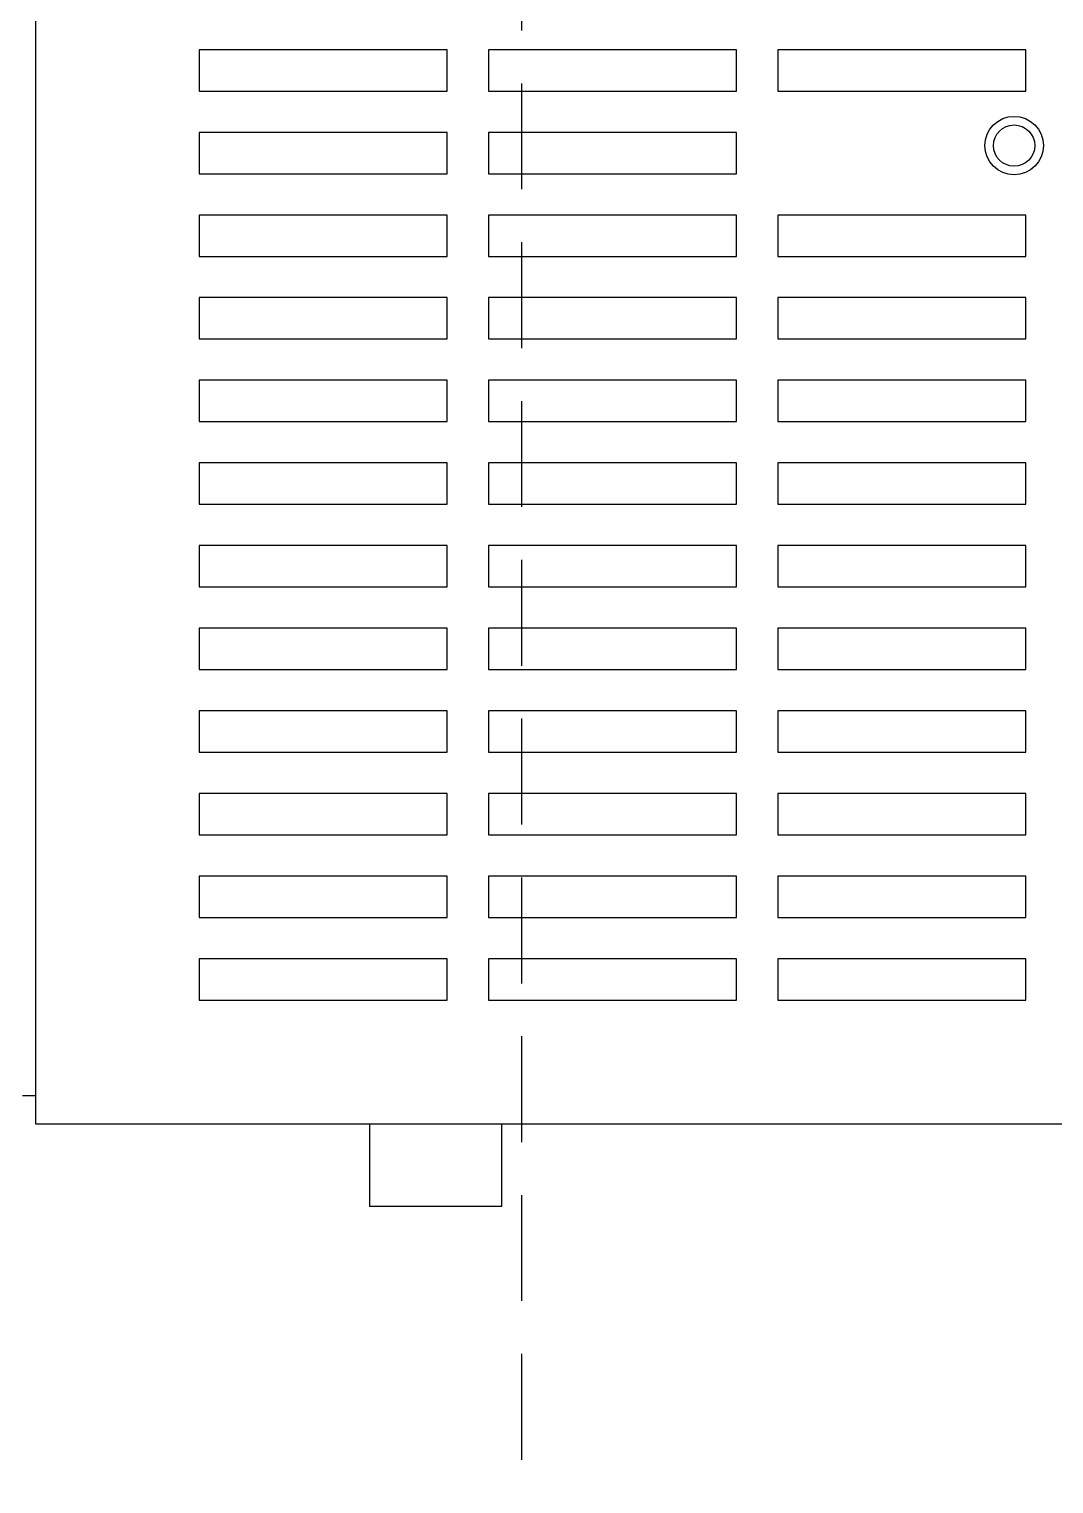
# Model space of a CAD drawing. Header units: inches. Extents: x 0 to 137, y 0 to 88.
# Drawn here: x 66.27 to 71.11, y 11.21 to 18.09 of the extents above; entities that cross this region are included whole.
import ezdxf
from ezdxf.enums import TextEntityAlignment as Align

# ---------------------------------------------------------------- set-up
doc = ezdxf.new("R2010")
doc.units = ezdxf.units.IN
doc.header["$MEASUREMENT"] = 0
doc.linetypes.add('HIDDEN2', pattern=[0.1875, 0.125, -0.0625])
doc.layers.add('MidPoint', color=210, linetype='HIDDEN2', plot=False)
doc.styles.add('Fields', font='simplex.shx', dxfattribs={"height": 0.185})

# ---------------------------------------------------------------- blocks, each defined once
blk = doc.blocks.new('RG_Master_Ver_4_2_2')
at = {"layer": 'MidPoint'}
blk.add_line((17.1412, 8.956), (17.1412, 1.581), dxfattribs=at)
at = {"style": 'Fields'}
for tag, p in [('DESCRIPTION_3', (13.1158, 1.307)), ('DRN_3', (15.4724, 1.307)), ('CHK_3', (16.5293, 1.307)), ('APP_3', (17.5522, 1.307)), ('DATE_3', (18.8294, 1.307)), ('DRAWING_DESC', (32.2295, 1.2455)), ('CUSTOMER', (28.9966, 1.2135)), ('DESCRIPTION_2', (13.1158, 0.9513)), ('DRN_2', (15.4724, 0.9513)), ('CHK_2', (16.5293, 0.9513)), ('APP_2', (17.5522, 0.9513)), ('DATE_2', (18.8294, 0.9513)), ('DRAWING_#', (32.125, 0.8944)), ('SIZE', (30.7145, 0.8944)), ('REV', (33.5429, 0.8944)), ('PROJECT_#', (28.9813, 0.5809)), ('DESCRIPTION_1', (13.1158, 0.5956)), ('DRN_1', (15.4724, 0.5956)), ('CHK_1', (16.5293, 0.5956)), ('APP_1', (17.5522, 0.5956)), ('DATE_1', (18.8294, 0.5956)), ('DRN_BY', (30.875, 0.5245)), ('CHK_BY', (31.7615, 0.5245)), ('APP_BY', (32.75, 0.5245)), ('SCALE', (33.6518, 0.5245)), ('PROJECT_NAME', (29.021, 0.1759)), ('SHEETNUM', (32.7527, 0.1759)), ('TTL_SHTS', (33.5471, 0.1759))]:
    blk.add_attdef(tag, text='', height=0.125, dxfattribs=at).set_placement(p, align=Align.CENTER)
at = {"style": 'Fields', "flags": 9}
blk.add_attdef('WD_TB', (9.9529, 0.1939), '', height=0.0638, dxfattribs=at)
blk = doc.blocks.new('FANUC_R-30iB_A-Cab_Std_LV')
for p, q in [((-408.4, 11.604), (-408.4, 483)), ((-358.6, 140), (-388.6, 140)), ((-388.6, 140), (-388.6, 135)), ((-358.6, 135), (-358.6, 140)), ((-323.6, 140), (-353.6, 140)), ((-353.6, 140), (-353.6, 135)), ((-323.6, 135), (-323.6, 140)), ((-288.6, 140), (-318.6, 140)), ((-318.6, 140), (-318.6, 135)), ((-288.6, 135), (-288.6, 140)), ((-388.6, 135), (-358.6, 135)), ((-353.6, 135), (-323.6, 135)), ((-318.6, 135), (-288.6, 135)), ((-358.6, 130), (-388.6, 130)), ((-388.6, 130), (-388.6, 125)), ((-358.6, 125), (-358.6, 130)), ((-323.6, 130), (-353.6, 130)), ((-353.6, 130), (-353.6, 125)), ((-323.6, 125), (-323.6, 130)), ((-388.6, 125), (-358.6, 125)), ((-353.6, 125), (-323.6, 125)), ((-358.6, 120), (-388.6, 120)), ((-388.6, 120), (-388.6, 115)), ((-358.6, 115), (-358.6, 120)), ((-323.6, 120), (-353.6, 120)), ((-353.6, 120), (-353.6, 115)), ((-323.6, 115), (-323.6, 120)), ((-288.6, 120), (-318.6, 120)), ((-318.6, 120), (-318.6, 115)), ((-288.6, 115), (-288.6, 120)), ((-388.6, 115), (-358.6, 115)), ((-353.6, 115), (-323.6, 115)), ((-318.6, 115), (-288.6, 115)), ((-358.6, 110), (-388.6, 110)), ((-388.6, 110), (-388.6, 105)), ((-358.6, 105), (-358.6, 110)), ((-323.6, 110), (-353.6, 110)), ((-353.6, 110), (-353.6, 105)), ((-323.6, 105), (-323.6, 110)), ((-288.6, 110), (-318.6, 110)), ((-318.6, 110), (-318.6, 105)), ((-288.6, 105), (-288.6, 110)), ((-388.6, 105), (-358.6, 105)), ((-353.6, 105), (-323.6, 105)), ((-318.6, 105), (-288.6, 105)), ((-358.6, 100), (-388.6, 100)), ((-388.6, 100), (-388.6, 95)), ((-358.6, 95), (-358.6, 100)), ((-323.6, 100), (-353.6, 100)), ((-353.6, 100), (-353.6, 95)), ((-323.6, 95), (-323.6, 100)), ((-288.6, 100), (-318.6, 100)), ((-318.6, 100), (-318.6, 95)), ((-288.6, 95), (-288.6, 100)), ((-388.6, 95), (-358.6, 95)), ((-353.6, 95), (-323.6, 95)), ((-318.6, 95), (-288.6, 95)), ((-358.6, 90), (-388.6, 90)), ((-388.6, 90), (-388.6, 85)), ((-358.6, 85), (-358.6, 90)), ((-323.6, 90), (-353.6, 90)), ((-353.6, 90), (-353.6, 85)), ((-323.6, 85), (-323.6, 90)), ((-288.6, 90), (-318.6, 90)), ((-318.6, 90), (-318.6, 85)), ((-288.6, 85), (-288.6, 90)), ((-388.6, 85), (-358.6, 85)), ((-353.6, 85), (-323.6, 85)), ((-318.6, 85), (-288.6, 85)), ((-358.6, 80), (-388.6, 80)), ((-388.6, 80), (-388.6, 75)), ((-358.6, 75), (-358.6, 80)), ((-323.6, 80), (-353.6, 80)), ((-353.6, 80), (-353.6, 75)), ((-323.6, 75), (-323.6, 80)), ((-288.6, 80), (-318.6, 80)), ((-318.6, 80), (-318.6, 75)), ((-288.6, 75), (-288.6, 80)), ((-388.6, 75), (-358.6, 75)), ((-353.6, 75), (-323.6, 75)), ((-318.6, 75), (-288.6, 75)), ((-358.6, 70), (-388.6, 70)), ((-388.6, 70), (-388.6, 65)), ((-358.6, 65), (-358.6, 70)), ((-323.6, 70), (-353.6, 70)), ((-353.6, 70), (-353.6, 65)), ((-323.6, 65), (-323.6, 70)), ((-288.6, 70), (-318.6, 70)), ((-318.6, 70), (-318.6, 65)), ((-288.6, 65), (-288.6, 70)), ((-388.6, 65), (-358.6, 65)), ((-353.6, 65), (-323.6, 65)), ((-318.6, 65), (-288.6, 65)), ((-358.6, 60), (-388.6, 60)), ((-388.6, 60), (-388.6, 55)), ((-358.6, 55), (-358.6, 60)), ((-323.6, 60), (-353.6, 60)), ((-353.6, 60), (-353.6, 55)), ((-323.6, 55), (-323.6, 60)), ((-288.6, 60), (-318.6, 60)), ((-318.6, 60), (-318.6, 55)), ((-288.6, 55), (-288.6, 60)), ((-388.6, 55), (-358.6, 55)), ((-353.6, 55), (-323.6, 55)), ((-318.6, 55), (-288.6, 55)), ((-358.6, 50), (-388.6, 50)), ((-388.6, 50), (-388.6, 45)), ((-358.6, 45), (-358.6, 50)), ((-323.6, 50), (-353.6, 50)), ((-353.6, 50), (-353.6, 45)), ((-323.6, 45), (-323.6, 50)), ((-288.6, 50), (-318.6, 50)), ((-318.6, 50), (-318.6, 45)), ((-288.6, 45), (-288.6, 50)), ((-388.6, 45), (-358.6, 45)), ((-353.6, 45), (-323.6, 45)), ((-318.6, 45), (-288.6, 45)), ((-358.6, 40), (-388.6, 40)), ((-388.6, 40), (-388.6, 35)), ((-358.6, 35), (-358.6, 40)), ((-323.6, 40), (-353.6, 40)), ((-353.6, 40), (-353.6, 35)), ((-323.6, 35), (-323.6, 40)), ((-288.6, 40), (-318.6, 40)), ((-318.6, 40), (-318.6, 35)), ((-288.6, 35), (-288.6, 40)), ((-388.6, 35), (-358.6, 35)), ((-353.6, 35), (-323.6, 35)), ((-318.6, 35), (-288.6, 35)), ((-358.6, 30), (-388.6, 30)), ((-388.6, 30), (-388.6, 25)), ((-358.6, 25), (-358.6, 30)), ((-323.6, 30), (-353.6, 30)), ((-353.6, 30), (-353.6, 25)), ((-323.6, 25), (-323.6, 30)), ((-288.6, 30), (-318.6, 30)), ((-318.6, 30), (-318.6, 25)), ((-288.6, 25), (-288.6, 30)), ((-388.6, 25), (-358.6, 25)), ((-353.6, 25), (-323.6, 25)), ((-318.6, 25), (-288.6, 25)), ((-408.4, 13.4), (-410, 13.4)), ((-408.4, 11.602), (-408.4, 11.604)), ((-408.4, 10), (-408.4, 11.602)), ((40, 10), (-408.4, 10)), ((-368, 10), (-368, 0)), ((-352, 0), (-352, 10)), ((-352, 0), (-368, 0))]:
    blk.add_line(p, q)
for radius in [3.53923, 2.5]:
    blk.add_circle((-290, 128.4), radius)

msp = doc.modelspace()

# ---------------------------------------------------------------- block references
for name, p, xscale, yscale, zscale in [('RG_Master_Ver_4_2_2', (0, 0), 4.00170457579782, 4.00170457579782, 4.00170457579782), ('FANUC_R-30iB_A-Cab_Std_LV', (82.24445, 12.52472), 0.03904303040372151, 0.03904303040372151, 0.03904303040372151)]:
    msp.add_blockref(name, p, dxfattribs=dict(xscale=xscale, yscale=yscale, zscale=zscale))

doc.saveas('drawing.dxf')
